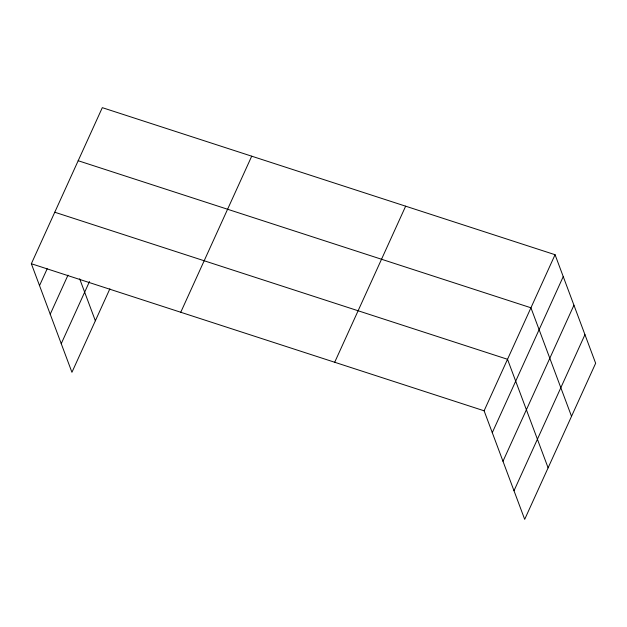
<?xml version="1.0" encoding="UTF-8"?>
<svg xmlns="http://www.w3.org/2000/svg" width="627" height="627" viewBox="0 0 627 627"><rect width="100%" height="100%" fill="white"/><g stroke="black" fill="none" stroke-linecap="round" stroke-linejoin="round"><path stroke-width="0.94" d="M109.89 288.812L71.94 372.289L31.35 263.732L102.311 107.656L555.06 254.711L595.65 363.268L524.689 519.344L484.107 410.795L555.06 254.711M39.525 285.606L47.197 268.74M50.223 314.213L67.99 275.143M61.242 343.682L89.504 281.523M180.756 312.262L251.717 156.186M334.693 362.265L405.653 206.181M492.281 432.669L563.242 276.585M502.979 461.268L573.94 305.192M513.999 490.745L584.952 334.661M78.179 160.724L530.936 307.779L571.526 416.336M54.768 212.232L507.517 359.287L548.108 467.836M31.35 263.732L484.107 410.795M79.653 278.78L95.351 320.781"/></g></svg>
